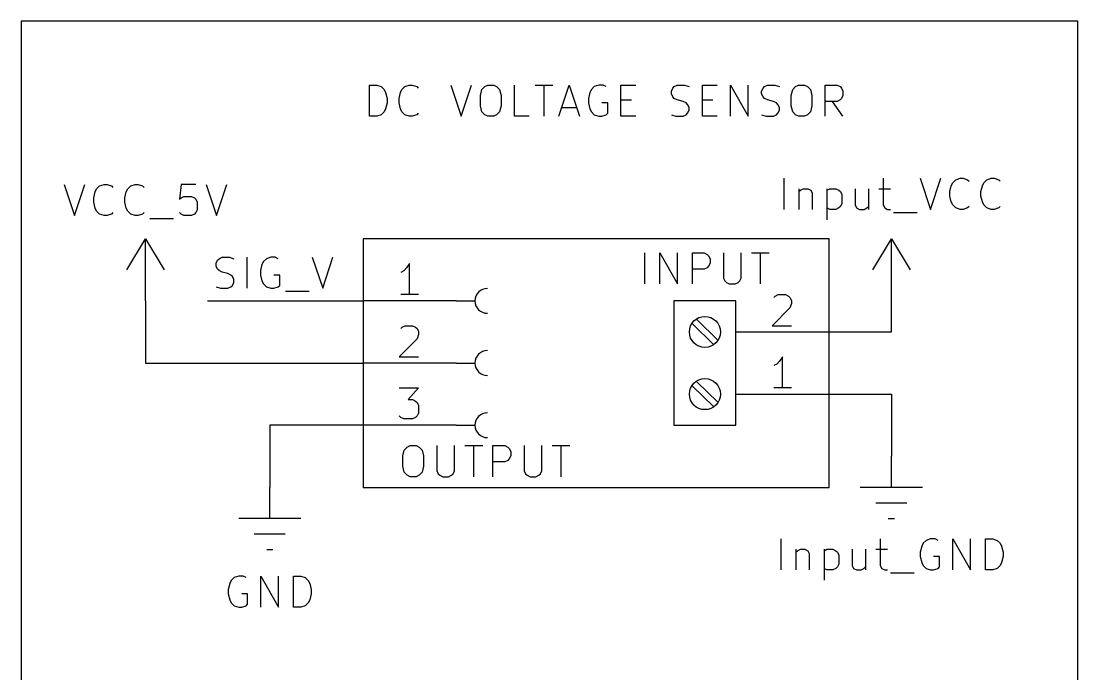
# Model space of a CAD drawing. Extents: x 0.4 to 11.3, y -7.9 to -0.4.
# Drawn here: x 6.9 to 8.6, y -3.4 to -2.35 of the extents above; entities that cross this region are included whole.
import ezdxf

# ---------------------------------------------------------------- set-up
doc = ezdxf.new("R2010")
doc.units = 0
doc.header["$MEASUREMENT"] = 0
for name, color, linetype in [('BLUE3', 171, 'CONTINUOUS'), ('CYAN2', 4, 'CONTINUOUS'), ('GRAY1', 251, 'CONTINUOUS'), ('GREEN3', 91, 'CONTINUOUS'), ('LYELLOW', 51, 'CONTINUOUS'), ('RED2', 1, 'CONTINUOUS'), ('RED3', 11, 'CONTINUOUS')]:
    doc.layers.add(name, color=color, linetype=linetype)

msp = doc.modelspace()

# ---------------------------------------------------------------- linework, layer by layer
at = {"layer": 'BLUE3', "linetype": 'CONTINUOUS'}
for p, q in [((6.9, -2.35), (6.9, -4.45)), ((8.6, -2.35), (6.9, -2.35)), ((8.6, -4.45), (8.6, -2.35)), ((7.4602, -2.503), (7.4602, -2.453)), ((7.4602, -2.453), (7.4721, -2.453)), ((7.4721, -2.453), (7.4793, -2.4553)), ((7.4793, -2.4553), (7.484, -2.4601)), ((7.484, -2.4601), (7.4864, -2.4649)), ((7.4864, -2.4649), (7.4888, -2.4744)), ((7.5079, -2.4744), (7.5102, -2.4649)), ((7.5102, -2.4649), (7.5126, -2.4601)), ((7.5126, -2.4601), (7.5174, -2.4553)), ((7.5174, -2.4553), (7.5245, -2.453)), ((7.5245, -2.453), (7.5293, -2.453)), ((7.5293, -2.453), (7.5364, -2.4553)), ((7.5364, -2.4553), (7.5388, -2.4577)), ((7.5912, -2.453), (7.6079, -2.503)), ((7.6079, -2.503), (7.6245, -2.453)), ((7.6388, -2.4696), (7.6412, -2.4601)), ((7.6412, -2.4601), (7.646, -2.4553)), ((7.646, -2.4553), (7.6507, -2.453)), ((7.6507, -2.453), (7.6602, -2.453)), ((7.6602, -2.453), (7.665, -2.4553)), ((7.665, -2.4553), (7.6698, -2.4601)), ((7.6698, -2.4601), (7.6721, -2.4696)), ((7.6936, -2.503), (7.6936, -2.453)), ((7.7269, -2.453), (7.7555, -2.453)), ((7.7412, -2.503), (7.7412, -2.453)), ((7.765, -2.503), (7.7817, -2.453)), ((7.7817, -2.453), (7.7983, -2.503)), ((7.815, -2.4649), (7.8126, -2.4744)), ((7.8174, -2.4601), (7.815, -2.4649)), ((7.8221, -2.4553), (7.8174, -2.4601)), ((7.8293, -2.453), (7.8221, -2.4553)), ((7.8364, -2.453), (7.8293, -2.453)), ((7.8412, -2.4553), (7.8364, -2.453)), ((7.865, -2.503), (7.865, -2.453)), ((7.865, -2.453), (7.8888, -2.453)), ((7.946, -2.4625), (7.9483, -2.4577)), ((7.946, -2.4672), (7.946, -2.4625)), ((7.9483, -2.4577), (7.9507, -2.4553)), ((7.9507, -2.4553), (7.9555, -2.453)), ((7.9555, -2.453), (7.9674, -2.453)), ((7.9674, -2.453), (7.9745, -2.4553)), ((7.9959, -2.503), (7.9959, -2.453)), ((7.9959, -2.453), (8.0198, -2.453)), ((8.0412, -2.503), (8.0412, -2.453)), ((8.0412, -2.453), (8.0698, -2.503)), ((8.0698, -2.503), (8.0698, -2.453)), ((8.0912, -2.4625), (8.0936, -2.4577)), ((8.0912, -2.4672), (8.0912, -2.4625)), ((8.0936, -2.4577), (8.0959, -2.4553)), ((8.0959, -2.4553), (8.1007, -2.453)), ((8.1007, -2.453), (8.1126, -2.453)), ((8.1126, -2.453), (8.1198, -2.4553)), ((8.1388, -2.4696), (8.1412, -2.4601)), ((8.1412, -2.4601), (8.1459, -2.4553)), ((8.1459, -2.4553), (8.1507, -2.453)), ((8.1507, -2.453), (8.1602, -2.453)), ((8.1602, -2.453), (8.165, -2.4553)), ((8.165, -2.4553), (8.1698, -2.4601)), ((8.1698, -2.4601), (8.1721, -2.4696)), ((8.1936, -2.503), (8.1936, -2.453)), ((8.1936, -2.453), (8.2126, -2.453)), ((8.2126, -2.453), (8.2174, -2.4553)), ((8.2174, -2.4553), (8.2198, -2.4577)), ((8.2198, -2.4577), (8.2221, -2.4625)), ((8.2221, -2.4625), (8.2221, -2.4696)), ((7.4888, -2.4815), (7.4864, -2.4911)), ((7.4888, -2.4744), (7.4888, -2.4815)), ((7.5079, -2.4815), (7.5079, -2.4744)), ((7.5102, -2.4911), (7.5079, -2.4815)), ((7.6388, -2.4863), (7.6388, -2.4696)), ((7.6721, -2.4696), (7.6721, -2.4863)), ((7.8126, -2.4744), (7.8126, -2.4815)), ((7.8126, -2.4815), (7.815, -2.4911)), ((7.8436, -2.4815), (7.834, -2.4815)), ((7.8436, -2.4982), (7.8436, -2.4815)), ((7.865, -2.4768), (7.8817, -2.4768)), ((7.9483, -2.472), (7.946, -2.4672)), ((7.9507, -2.4744), (7.9483, -2.472)), ((7.9555, -2.4768), (7.9507, -2.4744)), ((7.965, -2.4792), (7.9555, -2.4768)), ((7.9698, -2.4815), (7.965, -2.4792)), ((7.9721, -2.4839), (7.9698, -2.4815)), ((7.9959, -2.4768), (8.0126, -2.4768)), ((8.0936, -2.472), (8.0912, -2.4672)), ((8.0959, -2.4744), (8.0936, -2.472)), ((8.1007, -2.4768), (8.0959, -2.4744)), ((8.1102, -2.4792), (8.1007, -2.4768)), ((8.115, -2.4815), (8.1102, -2.4792)), ((8.1174, -2.4839), (8.115, -2.4815)), ((8.1388, -2.4863), (8.1388, -2.4696)), ((8.1721, -2.4696), (8.1721, -2.4863)), ((8.2126, -2.4792), (8.1936, -2.4792)), ((8.2221, -2.503), (8.2055, -2.4792)), ((8.2174, -2.4768), (8.2126, -2.4792)), ((8.2198, -2.4744), (8.2174, -2.4768)), ((8.2221, -2.4696), (8.2198, -2.4744)), ((7.484, -2.4958), (7.4793, -2.5006)), ((7.4864, -2.4911), (7.484, -2.4958)), ((7.5126, -2.4958), (7.5102, -2.4911)), ((7.5174, -2.5006), (7.5126, -2.4958)), ((7.5388, -2.4982), (7.5364, -2.5006)), ((7.6412, -2.4958), (7.6388, -2.4863)), ((7.646, -2.5006), (7.6412, -2.4958)), ((7.6698, -2.4958), (7.665, -2.5006)), ((7.6721, -2.4863), (7.6698, -2.4958)), ((7.7698, -2.4887), (7.7936, -2.4887)), ((7.815, -2.4911), (7.8174, -2.4958)), ((7.8174, -2.4958), (7.8221, -2.5006)), ((7.8412, -2.5006), (7.8436, -2.4982)), ((7.9698, -2.5006), (7.9721, -2.4982)), ((7.9745, -2.4887), (7.9721, -2.4839)), ((7.9721, -2.4982), (7.9745, -2.4934)), ((7.9745, -2.4934), (7.9745, -2.4887)), ((8.115, -2.5006), (8.1174, -2.4982)), ((8.1198, -2.4887), (8.1174, -2.4839)), ((8.1174, -2.4982), (8.1198, -2.4934)), ((8.1198, -2.4934), (8.1198, -2.4887)), ((8.1412, -2.4958), (8.1388, -2.4863)), ((8.1459, -2.5006), (8.1412, -2.4958)), ((8.1698, -2.4958), (8.165, -2.5006)), ((8.1721, -2.4863), (8.1698, -2.4958)), ((7.4721, -2.503), (7.4602, -2.503)), ((7.4793, -2.5006), (7.4721, -2.503)), ((7.5245, -2.503), (7.5174, -2.5006)), ((7.5293, -2.503), (7.5245, -2.503)), ((7.5364, -2.5006), (7.5293, -2.503)), ((7.6507, -2.503), (7.646, -2.5006)), ((7.6602, -2.503), (7.6507, -2.503)), ((7.665, -2.5006), (7.6602, -2.503)), ((7.7174, -2.503), (7.6936, -2.503)), ((7.8221, -2.5006), (7.8293, -2.503)), ((7.8293, -2.503), (7.834, -2.503)), ((7.834, -2.503), (7.8412, -2.5006)), ((7.8888, -2.503), (7.865, -2.503)), ((7.946, -2.5006), (7.9531, -2.503)), ((7.9531, -2.503), (7.965, -2.503)), ((7.965, -2.503), (7.9698, -2.5006)), ((8.0198, -2.503), (7.9959, -2.503)), ((8.0912, -2.5006), (8.0983, -2.503)), ((8.0983, -2.503), (8.1102, -2.503)), ((8.1102, -2.503), (8.115, -2.5006)), ((8.1507, -2.503), (8.1459, -2.5006)), ((8.1602, -2.503), (8.1507, -2.503)), ((8.165, -2.5006), (8.1602, -2.503)), ((7.45, -2.7), (7.45, -3.1)), ((8.2, -2.7), (7.45, -2.7)), ((8.2, -3.1), (8.2, -2.7)), ((7.45, -3.1), (8.2, -3.1))]:
    msp.add_line(p, q, dxfattribs=at)
at = {"layer": 'CYAN2', "linetype": 'CONTINUOUS'}
for p, q in [((6.9691, -2.6128), (6.9858, -2.6628)), ((6.9858, -2.6628), (7.0025, -2.6128)), ((7.0215, -2.6199), (7.0263, -2.6152)), ((7.0263, -2.6152), (7.0334, -2.6128)), ((7.0334, -2.6128), (7.0382, -2.6128)), ((7.0382, -2.6128), (7.0453, -2.6152)), ((7.0453, -2.6152), (7.0477, -2.6176)), ((7.0715, -2.6199), (7.0763, -2.6152)), ((7.0763, -2.6152), (7.0834, -2.6128)), ((7.0834, -2.6128), (7.0882, -2.6128)), ((7.0882, -2.6128), (7.0953, -2.6152)), ((7.0953, -2.6152), (7.0977, -2.6176)), ((7.1572, -2.6128), (7.1549, -2.6366)), ((7.181, -2.6128), (7.1572, -2.6128)), ((7.1977, -2.6128), (7.2144, -2.6628)), ((7.2144, -2.6628), (7.231, -2.6128)), ((8.1274, -2.6528), (8.1274, -2.6028)), ((8.1274, -2.6528), (8.1274, -2.6028)), ((8.2869, -2.6028), (8.2869, -2.6457)), ((8.2869, -2.6028), (8.2869, -2.6457)), ((8.3464, -2.6028), (8.3631, -2.6528)), ((8.3464, -2.6028), (8.3631, -2.6528)), ((8.3631, -2.6528), (8.3798, -2.6028)), ((8.3631, -2.6528), (8.3798, -2.6028)), ((8.394, -2.6242), (8.3964, -2.6147)), ((8.394, -2.6242), (8.3964, -2.6147)), ((8.3964, -2.6147), (8.3988, -2.6099)), ((8.3964, -2.6147), (8.3988, -2.6099)), ((8.3988, -2.6099), (8.4036, -2.6052)), ((8.3988, -2.6099), (8.4036, -2.6052)), ((8.4036, -2.6052), (8.4107, -2.6028)), ((8.4036, -2.6052), (8.4107, -2.6028)), ((8.4107, -2.6028), (8.4155, -2.6028)), ((8.4107, -2.6028), (8.4155, -2.6028)), ((8.4155, -2.6028), (8.4226, -2.6052)), ((8.4155, -2.6028), (8.4226, -2.6052)), ((8.4226, -2.6052), (8.425, -2.6076)), ((8.4226, -2.6052), (8.425, -2.6076)), ((8.444, -2.6242), (8.4464, -2.6147)), ((8.444, -2.6242), (8.4464, -2.6147)), ((8.4464, -2.6147), (8.4488, -2.6099)), ((8.4464, -2.6147), (8.4488, -2.6099)), ((8.4488, -2.6099), (8.4536, -2.6052)), ((8.4488, -2.6099), (8.4536, -2.6052)), ((8.4536, -2.6052), (8.4607, -2.6028)), ((8.4536, -2.6052), (8.4607, -2.6028)), ((8.4607, -2.6028), (8.4655, -2.6028)), ((8.4607, -2.6028), (8.4655, -2.6028)), ((8.4655, -2.6028), (8.4726, -2.6052)), ((8.4655, -2.6028), (8.4726, -2.6052)), ((8.4726, -2.6052), (8.475, -2.6076)), ((8.4726, -2.6052), (8.475, -2.6076)), ((7.0168, -2.6342), (7.0191, -2.6247)), ((7.0168, -2.6414), (7.0168, -2.6342)), ((7.0191, -2.6247), (7.0215, -2.6199)), ((7.0668, -2.6342), (7.0691, -2.6247)), ((7.0668, -2.6414), (7.0668, -2.6342)), ((7.0691, -2.6247), (7.0715, -2.6199)), ((7.1549, -2.6366), (7.1572, -2.6342)), ((7.1572, -2.6342), (7.162, -2.6319)), ((7.162, -2.6319), (7.1739, -2.6319)), ((7.1739, -2.6319), (7.1787, -2.6342)), ((7.1787, -2.6342), (7.181, -2.6366)), ((8.1512, -2.6195), (8.1512, -2.6528)), ((8.1512, -2.6195), (8.1512, -2.6528)), ((8.1512, -2.6242), (8.1536, -2.6219)), ((8.1512, -2.6242), (8.1536, -2.6219)), ((8.1536, -2.6219), (8.1583, -2.6195)), ((8.1536, -2.6219), (8.1583, -2.6195)), ((8.1583, -2.6195), (8.1655, -2.6195)), ((8.1583, -2.6195), (8.1655, -2.6195)), ((8.1655, -2.6195), (8.1702, -2.6219)), ((8.1655, -2.6195), (8.1702, -2.6219)), ((8.1702, -2.6219), (8.1726, -2.6266)), ((8.1702, -2.6219), (8.1726, -2.6266)), ((8.1726, -2.6266), (8.1726, -2.6528)), ((8.1726, -2.6266), (8.1726, -2.6528)), ((8.1964, -2.6195), (8.1964, -2.6695)), ((8.1964, -2.6219), (8.2012, -2.6195)), ((8.1964, -2.6195), (8.1964, -2.6695)), ((8.1964, -2.6219), (8.2012, -2.6195)), ((8.2012, -2.6195), (8.2107, -2.6195)), ((8.2012, -2.6195), (8.2107, -2.6195)), ((8.2107, -2.6195), (8.2155, -2.6219)), ((8.2107, -2.6195), (8.2155, -2.6219)), ((8.2155, -2.6219), (8.2179, -2.6242)), ((8.2155, -2.6219), (8.2179, -2.6242)), ((8.2179, -2.6242), (8.2202, -2.629)), ((8.2179, -2.6242), (8.2202, -2.629)), ((8.2202, -2.629), (8.2202, -2.6433)), ((8.2202, -2.629), (8.2202, -2.6433)), ((8.2417, -2.6195), (8.2417, -2.6457)), ((8.2417, -2.6195), (8.2417, -2.6457)), ((8.2631, -2.6195), (8.2631, -2.6528)), ((8.2631, -2.6195), (8.2631, -2.6528)), ((8.2798, -2.6195), (8.2988, -2.6195)), ((8.2798, -2.6195), (8.2988, -2.6195)), ((8.394, -2.6314), (8.394, -2.6242)), ((8.394, -2.6314), (8.394, -2.6242)), ((8.3964, -2.6409), (8.394, -2.6314)), ((8.3964, -2.6409), (8.394, -2.6314)), ((8.444, -2.6314), (8.444, -2.6242)), ((8.444, -2.6314), (8.444, -2.6242)), ((8.4464, -2.6409), (8.444, -2.6314)), ((8.4464, -2.6409), (8.444, -2.6314)), ((7.0191, -2.6509), (7.0168, -2.6414)), ((7.0215, -2.6557), (7.0191, -2.6509)), ((7.0691, -2.6509), (7.0668, -2.6414)), ((7.0715, -2.6557), (7.0691, -2.6509)), ((7.181, -2.6366), (7.1834, -2.6414)), ((7.1834, -2.6414), (7.1834, -2.6533)), ((8.2012, -2.6528), (8.1964, -2.6504)), ((8.2012, -2.6528), (8.1964, -2.6504)), ((8.2155, -2.6504), (8.2107, -2.6528)), ((8.2155, -2.6504), (8.2107, -2.6528)), ((8.2179, -2.648), (8.2155, -2.6504)), ((8.2179, -2.648), (8.2155, -2.6504)), ((8.2202, -2.6433), (8.2179, -2.648)), ((8.2202, -2.6433), (8.2179, -2.648)), ((8.2417, -2.6457), (8.244, -2.6504)), ((8.2417, -2.6457), (8.244, -2.6504)), ((8.244, -2.6504), (8.2488, -2.6528)), ((8.244, -2.6504), (8.2488, -2.6528)), ((8.256, -2.6528), (8.2607, -2.6504)), ((8.256, -2.6528), (8.2607, -2.6504)), ((8.2607, -2.6504), (8.2631, -2.648)), ((8.2607, -2.6504), (8.2631, -2.648)), ((8.2869, -2.6457), (8.2893, -2.6504)), ((8.2869, -2.6457), (8.2893, -2.6504)), ((8.2893, -2.6504), (8.294, -2.6528)), ((8.2893, -2.6504), (8.294, -2.6528)), ((8.3988, -2.6457), (8.3964, -2.6409)), ((8.3988, -2.6457), (8.3964, -2.6409)), ((8.4036, -2.6504), (8.3988, -2.6457)), ((8.4036, -2.6504), (8.3988, -2.6457)), ((8.4107, -2.6528), (8.4036, -2.6504)), ((8.4107, -2.6528), (8.4036, -2.6504)), ((8.4226, -2.6504), (8.4155, -2.6528)), ((8.4226, -2.6504), (8.4155, -2.6528)), ((8.425, -2.648), (8.4226, -2.6504)), ((8.425, -2.648), (8.4226, -2.6504)), ((8.4488, -2.6457), (8.4464, -2.6409)), ((8.4488, -2.6457), (8.4464, -2.6409)), ((8.4536, -2.6504), (8.4488, -2.6457)), ((8.4536, -2.6504), (8.4488, -2.6457)), ((8.4607, -2.6528), (8.4536, -2.6504)), ((8.4607, -2.6528), (8.4536, -2.6504)), ((8.4726, -2.6504), (8.4655, -2.6528)), ((8.4726, -2.6504), (8.4655, -2.6528)), ((8.475, -2.648), (8.4726, -2.6504)), ((8.475, -2.648), (8.4726, -2.6504)), ((7.0263, -2.6604), (7.0215, -2.6557)), ((7.0334, -2.6628), (7.0263, -2.6604)), ((7.0382, -2.6628), (7.0334, -2.6628)), ((7.0453, -2.6604), (7.0382, -2.6628)), ((7.0477, -2.658), (7.0453, -2.6604)), ((7.0763, -2.6604), (7.0715, -2.6557)), ((7.0834, -2.6628), (7.0763, -2.6604)), ((7.0882, -2.6628), (7.0834, -2.6628)), ((7.0953, -2.6604), (7.0882, -2.6628)), ((7.0977, -2.658), (7.0953, -2.6604)), ((7.1072, -2.6676), (7.1453, -2.6676)), ((7.1572, -2.6604), (7.1549, -2.658)), ((7.162, -2.6628), (7.1572, -2.6604)), ((7.1739, -2.6628), (7.162, -2.6628)), ((7.1787, -2.6604), (7.1739, -2.6628)), ((7.181, -2.658), (7.1787, -2.6604)), ((7.1834, -2.6533), (7.181, -2.658)), ((8.2107, -2.6528), (8.2012, -2.6528)), ((8.2107, -2.6528), (8.2012, -2.6528)), ((8.2488, -2.6528), (8.256, -2.6528)), ((8.2488, -2.6528), (8.256, -2.6528)), ((8.294, -2.6528), (8.2988, -2.6528)), ((8.294, -2.6528), (8.2988, -2.6528)), ((8.3036, -2.6576), (8.3417, -2.6576)), ((8.3036, -2.6576), (8.3417, -2.6576)), ((8.4155, -2.6528), (8.4107, -2.6528)), ((8.4155, -2.6528), (8.4107, -2.6528)), ((8.4655, -2.6528), (8.4607, -2.6528)), ((8.4655, -2.6528), (8.4607, -2.6528)), ((7.9036, -2.7728), (7.9036, -2.7228)), ((7.9036, -2.7728), (7.9036, -2.7228)), ((7.9274, -2.7728), (7.9274, -2.7228)), ((7.9274, -2.7228), (7.9559, -2.7728)), ((7.9274, -2.7728), (7.9274, -2.7228)), ((7.9274, -2.7228), (7.9559, -2.7728)), ((7.9559, -2.7728), (7.9559, -2.7228)), ((7.9559, -2.7728), (7.9559, -2.7228)), ((7.9798, -2.7728), (7.9798, -2.7228)), ((7.9798, -2.7228), (7.9988, -2.7228)), ((7.9798, -2.7728), (7.9798, -2.7228)), ((7.9798, -2.7228), (7.9988, -2.7228)), ((7.9988, -2.7228), (8.0036, -2.7252)), ((7.9988, -2.7228), (8.0036, -2.7252)), ((8.0036, -2.7252), (8.006, -2.7276)), ((8.0036, -2.7252), (8.006, -2.7276)), ((8.006, -2.7276), (8.0083, -2.7323)), ((8.006, -2.7276), (8.0083, -2.7323)), ((8.0083, -2.7323), (8.0083, -2.7395)), ((8.0083, -2.7323), (8.0083, -2.7395)), ((8.0298, -2.7228), (8.0298, -2.7633)), ((8.0298, -2.7228), (8.0298, -2.7633)), ((8.0583, -2.7633), (8.0583, -2.7228)), ((8.0583, -2.7633), (8.0583, -2.7228)), ((8.075, -2.7228), (8.1036, -2.7228)), ((8.075, -2.7228), (8.1036, -2.7228)), ((8.0893, -2.7728), (8.0893, -2.7228)), ((8.0893, -2.7728), (8.0893, -2.7228)), ((7.9988, -2.749), (7.9798, -2.749)), ((7.9988, -2.749), (7.9798, -2.749)), ((8.0036, -2.7466), (7.9988, -2.749)), ((8.0036, -2.7466), (7.9988, -2.749)), ((8.006, -2.7442), (8.0036, -2.7466)), ((8.006, -2.7442), (8.0036, -2.7466)), ((8.0083, -2.7395), (8.006, -2.7442)), ((8.0083, -2.7395), (8.006, -2.7442)), ((8.0298, -2.7633), (8.0321, -2.768)), ((8.0298, -2.7633), (8.0321, -2.768)), ((8.0321, -2.768), (8.0345, -2.7704)), ((8.0321, -2.768), (8.0345, -2.7704)), ((8.0345, -2.7704), (8.0393, -2.7728)), ((8.0345, -2.7704), (8.0393, -2.7728)), ((8.0488, -2.7728), (8.0536, -2.7704)), ((8.0488, -2.7728), (8.0536, -2.7704)), ((8.0536, -2.7704), (8.056, -2.768)), ((8.0536, -2.7704), (8.056, -2.768)), ((8.056, -2.768), (8.0583, -2.7633)), ((8.056, -2.768), (8.0583, -2.7633)), ((8.0393, -2.7728), (8.0488, -2.7728)), ((8.0393, -2.7728), (8.0488, -2.7728)), ((7.5139, -3.0495), (7.5163, -3.0399)), ((7.5163, -3.0399), (7.521, -3.0352)), ((7.521, -3.0352), (7.5258, -3.0328)), ((7.5258, -3.0328), (7.5353, -3.0328)), ((7.5353, -3.0328), (7.5401, -3.0352)), ((7.5401, -3.0352), (7.5449, -3.0399)), ((7.5449, -3.0399), (7.5472, -3.0495)), ((7.5687, -3.0328), (7.5687, -3.0733)), ((7.5972, -3.0733), (7.5972, -3.0328)), ((7.6139, -3.0328), (7.6425, -3.0328)), ((7.6282, -3.0828), (7.6282, -3.0328)), ((7.6591, -3.0828), (7.6591, -3.0328)), ((7.6591, -3.0328), (7.6782, -3.0328)), ((7.6782, -3.0328), (7.6829, -3.0352)), ((7.6829, -3.0352), (7.6853, -3.0376)), ((7.6853, -3.0376), (7.6877, -3.0423)), ((7.6877, -3.0423), (7.6877, -3.0495)), ((7.7091, -3.0328), (7.7091, -3.0733)), ((7.7377, -3.0733), (7.7377, -3.0328)), ((7.7544, -3.0328), (7.7829, -3.0328)), ((7.7687, -3.0828), (7.7687, -3.0328)), ((7.5139, -3.0661), (7.5139, -3.0495)), ((7.5472, -3.0495), (7.5472, -3.0661)), ((7.6782, -3.059), (7.6591, -3.059)), ((7.6829, -3.0566), (7.6782, -3.059)), ((7.6853, -3.0542), (7.6829, -3.0566)), ((7.6877, -3.0495), (7.6853, -3.0542)), ((7.5163, -3.0757), (7.5139, -3.0661)), ((7.521, -3.0804), (7.5163, -3.0757)), ((7.5449, -3.0757), (7.5401, -3.0804)), ((7.5472, -3.0661), (7.5449, -3.0757)), ((7.5687, -3.0733), (7.571, -3.078)), ((7.5949, -3.078), (7.5972, -3.0733)), ((7.7091, -3.0733), (7.7115, -3.078)), ((7.7353, -3.078), (7.7377, -3.0733)), ((7.5258, -3.0828), (7.521, -3.0804)), ((7.5353, -3.0828), (7.5258, -3.0828)), ((7.5401, -3.0804), (7.5353, -3.0828)), ((7.571, -3.078), (7.5734, -3.0804)), ((7.5734, -3.0804), (7.5782, -3.0828)), ((7.5782, -3.0828), (7.5877, -3.0828)), ((7.5877, -3.0828), (7.5925, -3.0804)), ((7.5925, -3.0804), (7.5949, -3.078)), ((7.7115, -3.078), (7.7139, -3.0804)), ((7.7139, -3.0804), (7.7187, -3.0828)), ((7.7187, -3.0828), (7.7282, -3.0828)), ((7.7282, -3.0828), (7.7329, -3.0804)), ((7.7329, -3.0804), (7.7353, -3.078)), ((8.1226, -3.2328), (8.1226, -3.1828)), ((8.2821, -3.1828), (8.2821, -3.2257)), ((8.3488, -3.1947), (8.3464, -3.2042)), ((8.3512, -3.1899), (8.3488, -3.1947)), ((8.3559, -3.1852), (8.3512, -3.1899)), ((8.3631, -3.1828), (8.3559, -3.1852)), ((8.3702, -3.1828), (8.3631, -3.1828)), ((8.375, -3.1852), (8.3702, -3.1828)), ((8.3988, -3.2328), (8.3988, -3.1828)), ((8.3988, -3.1828), (8.4274, -3.2328)), ((8.4274, -3.2328), (8.4274, -3.1828)), ((8.4512, -3.2328), (8.4512, -3.1828)), ((8.4512, -3.1828), (8.4631, -3.1828)), ((8.4631, -3.1828), (8.4702, -3.1852)), ((8.4702, -3.1852), (8.475, -3.1899)), ((8.475, -3.1899), (8.4774, -3.1947)), ((8.4774, -3.1947), (8.4798, -3.2042)), ((8.1464, -3.1995), (8.1464, -3.2328)), ((8.1464, -3.2042), (8.1488, -3.2019)), ((8.1488, -3.2019), (8.1536, -3.1995)), ((8.1536, -3.1995), (8.1607, -3.1995)), ((8.1607, -3.1995), (8.1655, -3.2019)), ((8.1655, -3.2019), (8.1679, -3.2066)), ((8.1679, -3.2066), (8.1679, -3.2328)), ((8.1917, -3.1995), (8.1917, -3.2495)), ((8.1917, -3.2019), (8.1964, -3.1995)), ((8.1964, -3.1995), (8.206, -3.1995)), ((8.206, -3.1995), (8.2107, -3.2019)), ((8.2107, -3.2019), (8.2131, -3.2042)), ((8.2131, -3.2042), (8.2155, -3.209)), ((8.2155, -3.209), (8.2155, -3.2233)), ((8.2369, -3.1995), (8.2369, -3.2257)), ((8.2583, -3.1995), (8.2583, -3.2328)), ((8.275, -3.1995), (8.294, -3.1995)), ((8.3464, -3.2042), (8.3464, -3.2114)), ((8.3464, -3.2114), (8.3488, -3.2209)), ((8.3774, -3.2114), (8.3679, -3.2114)), ((8.3774, -3.228), (8.3774, -3.2114)), ((8.4798, -3.2114), (8.4774, -3.2209)), ((8.4798, -3.2042), (8.4798, -3.2114)), ((8.2131, -3.228), (8.2107, -3.2304)), ((8.2155, -3.2233), (8.2131, -3.228)), ((8.2369, -3.2257), (8.2393, -3.2304)), ((8.2559, -3.2304), (8.2583, -3.228)), ((8.2821, -3.2257), (8.2845, -3.2304)), ((8.3488, -3.2209), (8.3512, -3.2257)), ((8.3512, -3.2257), (8.3559, -3.2304)), ((8.375, -3.2304), (8.3774, -3.228)), ((8.475, -3.2257), (8.4702, -3.2304)), ((8.4774, -3.2209), (8.475, -3.2257)), ((7.2429, -3.2452), (7.2381, -3.2499)), ((7.25, -3.2428), (7.2429, -3.2452)), ((7.2571, -3.2428), (7.25, -3.2428)), ((7.2619, -3.2452), (7.2571, -3.2428)), ((7.2857, -3.2928), (7.2857, -3.2428)), ((7.2857, -3.2428), (7.3143, -3.2928)), ((7.3143, -3.2928), (7.3143, -3.2428)), ((7.3381, -3.2928), (7.3381, -3.2428)), ((7.3381, -3.2428), (7.35, -3.2428)), ((7.35, -3.2428), (7.3571, -3.2452)), ((7.3571, -3.2452), (7.3619, -3.2499)), ((8.1964, -3.2328), (8.1917, -3.2304)), ((8.206, -3.2328), (8.1964, -3.2328)), ((8.2107, -3.2304), (8.206, -3.2328)), ((8.2393, -3.2304), (8.244, -3.2328)), ((8.244, -3.2328), (8.2512, -3.2328)), ((8.2512, -3.2328), (8.2559, -3.2304)), ((8.2845, -3.2304), (8.2893, -3.2328)), ((8.2893, -3.2328), (8.294, -3.2328)), ((8.2988, -3.2376), (8.3369, -3.2376)), ((8.3559, -3.2304), (8.3631, -3.2328)), ((8.3631, -3.2328), (8.3679, -3.2328)), ((8.3679, -3.2328), (8.375, -3.2304)), ((8.4631, -3.2328), (8.4512, -3.2328)), ((8.4702, -3.2304), (8.4631, -3.2328)), ((7.2357, -3.2547), (7.2333, -3.2642)), ((7.2381, -3.2499), (7.2357, -3.2547)), ((7.3619, -3.2499), (7.3643, -3.2547)), ((7.3643, -3.2547), (7.3667, -3.2642)), ((7.2333, -3.2642), (7.2333, -3.2714)), ((7.2333, -3.2714), (7.2357, -3.2809)), ((7.2357, -3.2809), (7.2381, -3.2857)), ((7.2643, -3.2714), (7.2548, -3.2714)), ((7.2643, -3.288), (7.2643, -3.2714)), ((7.3643, -3.2809), (7.3619, -3.2857)), ((7.3667, -3.2714), (7.3643, -3.2809)), ((7.3667, -3.2642), (7.3667, -3.2714)), ((7.2381, -3.2857), (7.2429, -3.2904)), ((7.2429, -3.2904), (7.25, -3.2928)), ((7.25, -3.2928), (7.2548, -3.2928)), ((7.2548, -3.2928), (7.2619, -3.2904)), ((7.2619, -3.2904), (7.2643, -3.288)), ((7.35, -3.2928), (7.3381, -3.2928)), ((7.3571, -3.2904), (7.35, -3.2928)), ((7.3619, -3.2857), (7.3571, -3.2904))]:
    msp.add_line(p, q, dxfattribs=at)
at = {"layer": 'GRAY1', "linetype": 'CONTINUOUS'}
for p, q in [((7.2136, -2.7393), (7.216, -2.7346)), ((7.216, -2.7346), (7.2184, -2.7322)), ((7.2184, -2.7322), (7.2232, -2.7298)), ((7.2232, -2.7298), (7.2351, -2.7298)), ((7.2351, -2.7298), (7.2422, -2.7322)), ((7.2636, -2.7798), (7.2636, -2.7298)), ((7.2898, -2.7369), (7.2874, -2.7417)), ((7.2946, -2.7322), (7.2898, -2.7369)), ((7.3017, -2.7298), (7.2946, -2.7322)), ((7.3089, -2.7298), (7.3017, -2.7298)), ((7.3136, -2.7322), (7.3089, -2.7298)), ((7.3684, -2.7298), (7.3851, -2.7798)), ((7.3851, -2.7798), (7.4017, -2.7298)), ((7.2136, -2.7441), (7.2136, -2.7393)), ((7.216, -2.7488), (7.2136, -2.7441)), ((7.2184, -2.7512), (7.216, -2.7488)), ((7.2232, -2.7536), (7.2184, -2.7512)), ((7.2327, -2.756), (7.2232, -2.7536)), ((7.2874, -2.7417), (7.2851, -2.7512)), ((7.2851, -2.7512), (7.2851, -2.7584)), ((7.2374, -2.7584), (7.2327, -2.756)), ((7.2398, -2.7608), (7.2374, -2.7584)), ((7.2422, -2.7655), (7.2398, -2.7608)), ((7.2398, -2.775), (7.2422, -2.7703)), ((7.2422, -2.7703), (7.2422, -2.7655)), ((7.2851, -2.7584), (7.2874, -2.7679)), ((7.2874, -2.7679), (7.2898, -2.7727)), ((7.316, -2.7584), (7.3065, -2.7584)), ((7.316, -2.775), (7.316, -2.7584)), ((7.2136, -2.7774), (7.2208, -2.7798)), ((7.2208, -2.7798), (7.2327, -2.7798)), ((7.2327, -2.7798), (7.2374, -2.7774)), ((7.2374, -2.7774), (7.2398, -2.775)), ((7.2898, -2.7727), (7.2946, -2.7774)), ((7.2946, -2.7774), (7.3017, -2.7798)), ((7.3017, -2.7798), (7.3065, -2.7798)), ((7.3065, -2.7798), (7.3136, -2.7774)), ((7.3136, -2.7774), (7.316, -2.775)), ((7.3255, -2.7846), (7.3636, -2.7846))]:
    msp.add_line(p, q, dxfattribs=at)
at = {"layer": 'GREEN3', "linetype": 'CONTINUOUS'}
for p, q in [((7.1, -2.8), (7.1, -2.9)), ((7.2, -2.8), (7.45, -2.8)), ((8.3, -2.85), (8.3, -2.8)), ((8.2, -2.85), (8.3, -2.85)), ((7.1, -2.9), (7.45, -2.9)), ((8.2, -2.95), (8.3, -2.95)), ((8.3, -2.95), (8.3, -3.05)), ((7.45, -3), (7.3, -3)), ((7.3, -3), (7.3, -3.1))]:
    msp.add_line(p, q, dxfattribs=at)
at = {"layer": 'LYELLOW', "linetype": 'CONTINUOUS'}
for p, q in [((8.05, -2.8), (7.95, -2.8)), ((7.95, -2.8), (7.95, -3)), ((8.05, -3), (8.05, -2.8)), ((7.95, -3), (8.05, -3))]:
    msp.add_line(p, q, dxfattribs=at)
at = {"layer": 'RED2', "linetype": 'CONTINUOUS'}
for p, q in [((7.07, -2.75), (7.1, -2.7)), ((7.1, -2.8), (7.1, -2.7)), ((7.1, -2.7), (7.13, -2.75)), ((8.27, -2.75), (8.3, -2.7)), ((8.3, -2.8), (8.3, -2.7)), ((8.3, -2.7), (8.33, -2.75)), ((7.6, -2.8), (7.45, -2.8)), ((7.6, -2.8), (7.63, -2.8)), ((8.05, -2.8), (7.95, -2.8)), ((7.95, -2.8), (7.95, -3)), ((8.05, -3), (8.05, -2.8)), ((8.014, -2.87), (7.98, -2.837)), ((8.021, -2.863), (7.987, -2.83)), ((8.05, -2.85), (8.2, -2.85)), ((8.05, -2.85), (8.2, -2.85)), ((7.6, -2.9), (7.45, -2.9)), ((7.6, -2.9), (7.63, -2.9)), ((8.014, -2.97), (7.98, -2.937)), ((8.021, -2.963), (7.987, -2.93)), ((8.05, -2.95), (8.2, -2.95)), ((8.05, -2.95), (8.2, -2.95)), ((7.6, -3), (7.45, -3)), ((7.6, -3), (7.63, -3)), ((7.95, -3), (8.05, -3)), ((8.3, -3.1), (8.3, -3.05)), ((7.3, -3.15), (7.3, -3.1)), ((8.35, -3.1), (8.25, -3.1)), ((8.275, -3.125), (8.325, -3.125)), ((7.35, -3.15), (7.25, -3.15)), ((8.295, -3.15), (8.305, -3.15)), ((7.275, -3.175), (7.325, -3.175)), ((7.295, -3.2), (7.305, -3.2))]:
    msp.add_line(p, q, dxfattribs=at)
at = {"layer": 'RED2'}
for centre in [(8, -2.85), (8, -2.95)]:
    msp.add_circle(centre, 0.025, dxfattribs=at)
for centre in [(7.65, -2.8), (7.65, -2.9), (7.65, -3)]:
    msp.add_arc(centre, 0.02, 90, 270, dxfattribs=at)
at = {"layer": 'RED3', "linetype": 'CONTINUOUS'}
for p, q in [((7.5155, -2.7518), (7.5107, -2.7542)), ((7.5202, -2.747), (7.5155, -2.7518)), ((7.525, -2.7399), (7.5202, -2.747)), ((7.525, -2.7899), (7.525, -2.7399)), ((7.5393, -2.7899), (7.5107, -2.7899)), ((8.1107, -2.7946), (8.1131, -2.7923)), ((8.1107, -2.7946), (8.1131, -2.7923)), ((8.1131, -2.7923), (8.1179, -2.7899)), ((8.1131, -2.7923), (8.1179, -2.7899)), ((8.1179, -2.7899), (8.1298, -2.7899)), ((8.1179, -2.7899), (8.1298, -2.7899)), ((8.1298, -2.7899), (8.1345, -2.7923)), ((8.1298, -2.7899), (8.1345, -2.7923)), ((8.1345, -2.7923), (8.1369, -2.7946)), ((8.1345, -2.7923), (8.1369, -2.7946)), ((8.1369, -2.7946), (8.1393, -2.7994)), ((8.1369, -2.7946), (8.1393, -2.7994)), ((8.1393, -2.8042), (8.1369, -2.8113)), ((8.1393, -2.8042), (8.1369, -2.8113)), ((8.1393, -2.7994), (8.1393, -2.8042)), ((8.1393, -2.7994), (8.1393, -2.8042)), ((8.1369, -2.8113), (8.1083, -2.8399)), ((8.1369, -2.8113), (8.1083, -2.8399)), ((7.5107, -2.8446), (7.5131, -2.8423)), ((7.5131, -2.8423), (7.5179, -2.8399)), ((7.5179, -2.8399), (7.5298, -2.8399)), ((7.5298, -2.8399), (7.5345, -2.8423)), ((7.5345, -2.8423), (7.5369, -2.8446)), ((7.5369, -2.8446), (7.5393, -2.8494)), ((7.5393, -2.8542), (7.5369, -2.8613)), ((7.5393, -2.8494), (7.5393, -2.8542)), ((8.1083, -2.8399), (8.1393, -2.8399)), ((8.1083, -2.8399), (8.1393, -2.8399)), ((7.5369, -2.8613), (7.5083, -2.8899)), ((7.5083, -2.8899), (7.5393, -2.8899)), ((8.125, -2.8899), (8.1202, -2.897)), ((8.125, -2.8899), (8.1202, -2.897)), ((8.125, -2.9399), (8.125, -2.8899)), ((8.125, -2.9399), (8.125, -2.8899)), ((8.1155, -2.9018), (8.1107, -2.9042)), ((8.1155, -2.9018), (8.1107, -2.9042)), ((8.1202, -2.897), (8.1155, -2.9018)), ((8.1202, -2.897), (8.1155, -2.9018)), ((7.5083, -2.9399), (7.5393, -2.9399)), ((7.5393, -2.9399), (7.5226, -2.9589)), ((8.1393, -2.9399), (8.1107, -2.9399)), ((8.1393, -2.9399), (8.1107, -2.9399)), ((7.5226, -2.9589), (7.5298, -2.9589)), ((7.5298, -2.9589), (7.5345, -2.9613)), ((7.5345, -2.9613), (7.5369, -2.9637)), ((7.5369, -2.9637), (7.5393, -2.9684)), ((7.5393, -2.9684), (7.5393, -2.9804)), ((7.5107, -2.9875), (7.5083, -2.9851)), ((7.5155, -2.9899), (7.5107, -2.9875)), ((7.5298, -2.9899), (7.5155, -2.9899)), ((7.5345, -2.9875), (7.5298, -2.9899)), ((7.5369, -2.9851), (7.5345, -2.9875)), ((7.5393, -2.9804), (7.5369, -2.9851))]:
    msp.add_line(p, q, dxfattribs=at)

doc.saveas('drawing.dxf')
